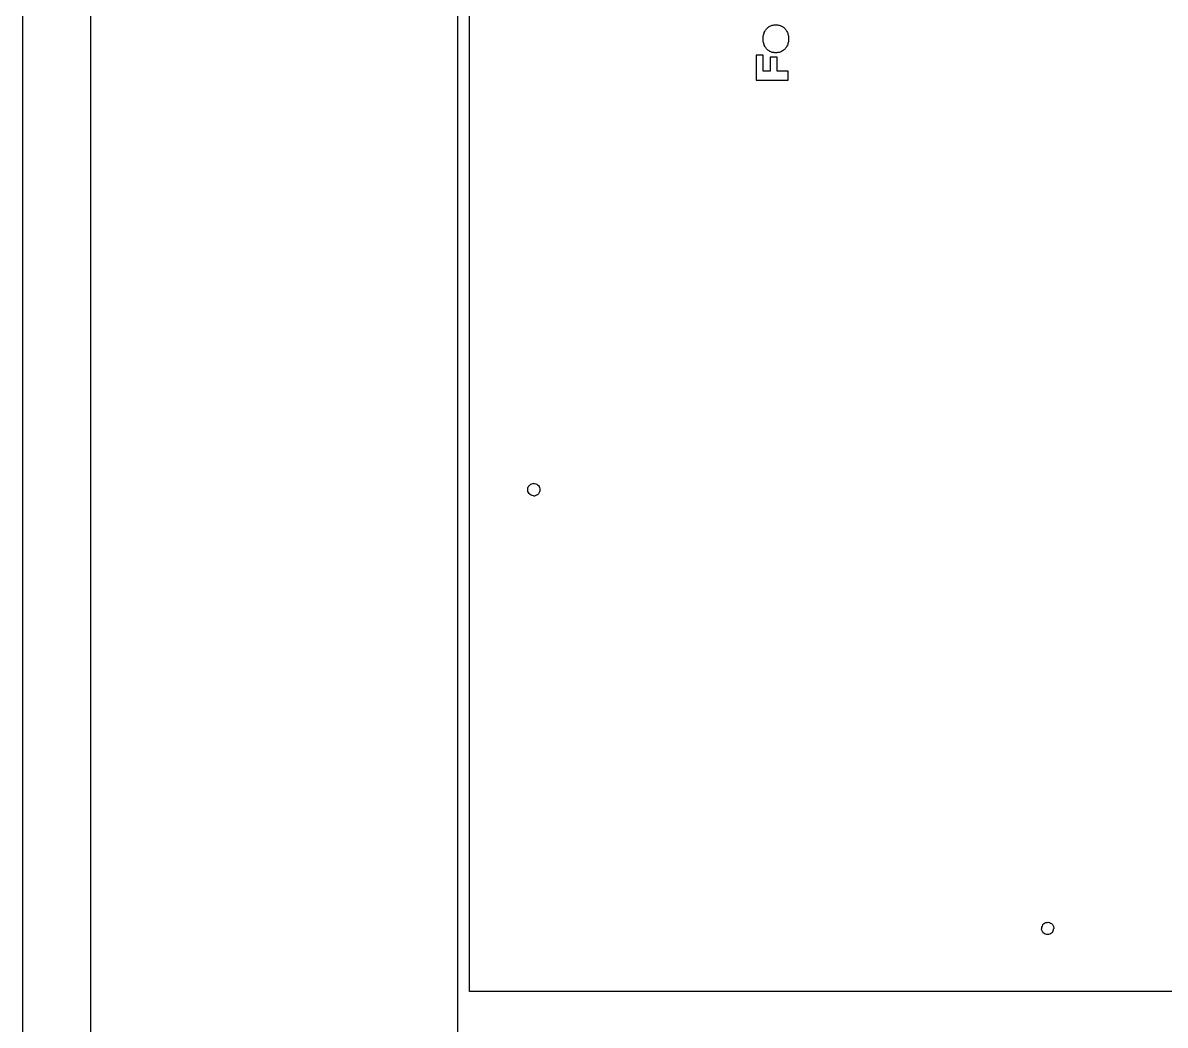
# Model space of a CAD drawing. Header units: millimetres. Extents: x -2859 to -934, y -450 to 850.
# Drawn here: x -2859.4 to -2609.2, y 406.8 to 626.2 of the extents above; entities that cross this region are included whole.
import ezdxf

# ---------------------------------------------------------------- set-up
doc = ezdxf.new("R2010")
doc.units = ezdxf.units.MM
doc.layers.get('0').update_dxf_attribs({"linetype": 'CONTINUOUS'})

msp = doc.modelspace()

# ---------------------------------------------------------------- linework, layer by layer
for points in [[(-1934.41, 850.48), (-1934.41, -449.52), (-2859.41, -449.52), (-2859.41, 850.48)], [(-2796.63, 387.29), (-2796.63, 384.29), (-2812.16, 384.29), (-2812.16, 387.29), (-2832.01, 387.29), (-2832.01, 384.29), (-2844.55, 384.29), (-2844.55, 834.44), (-2764.25, 834.44), (-2764.25, 384.29), (-2776.78, 384.29), (-2776.78, 387.29)], [(-2361.56, 414.15), (-2761.56, 414.15), (-2761.56, 834.15), (-2361.56, 834.15)], [(-2697.26, 619.14), (-2698.79, 619.14), (-2698.79, 613.65), (-2691.79, 613.65), (-2691.79, 615.63), (-2694.19, 615.63), (-2694.19, 618.72), (-2695.72, 618.72), (-2695.72, 615.63), (-2697.26, 615.63)]]:
    msp.add_lwpolyline(points, close=True)
for centre, radius, start, end in [((-2747.56, 524.15), 1.18, 90.0002, 135.5225), ((-2747.56, 524.15), 1.5, 269.9999, 315.5225), ((-2634.83, 427.89), 1.5, 134.4799, 179.9975), ((-2634.83, 427.89), 1.17, -45.5245, 0.002)]:
    msp.add_arc(centre, radius, start, end)
for points, knots in [([(-2695.96, 625.37), (-2695.74, 625.48), (-2695.28, 625.72), (-2694.77, 625.75), (-2694.51, 625.76)], [0, 0, 0, 0, 0.0739092, 0.151152, 0.151152, 0.151152, 0.151152]), ([(-2694.51, 625.76), (-2694.25, 625.75), (-2693.74, 625.72), (-2693.29, 625.48), (-2693.06, 625.37)], [0, 0, 0, 0, 0.0773669, 0.1516207, 0.1516207, 0.1516207, 0.1516207]), ([(-2697.3, 622.7), (-2697.29, 622.98), (-2697.26, 623.53), (-2697.05, 624.04), (-2696.95, 624.28)], [0, 0, 0, 0, 0.0839704, 0.163085, 0.163085, 0.163085, 0.163085]), ([(-2696.95, 624.28), (-2696.82, 624.5), (-2696.57, 624.93), (-2696.16, 625.23), (-2695.96, 625.37)], [0, 0, 0, 0, 0.0753745, 0.1487081, 0.1487081, 0.1487081, 0.1487081]), ([(-2693.06, 625.37), (-2692.86, 625.23), (-2692.45, 624.93), (-2692.19, 624.5), (-2692.06, 624.28)], [0, 0, 0, 0, 0.0737196, 0.1493771, 0.1493771, 0.1493771, 0.1493771]), ([(-2692.06, 624.28), (-2691.96, 624.04), (-2691.74, 623.53), (-2691.72, 622.98), (-2691.7, 622.7)], [0, 0, 0, 0, 0.0792417, 0.1632253, 0.1632253, 0.1632253, 0.1632253]), ([(-2696.95, 621.13), (-2697.05, 621.37), (-2697.26, 621.87), (-2697.29, 622.42), (-2697.3, 622.7)], [0, 0, 0, 0, 0.0787617, 0.1626077, 0.1626077, 0.1626077, 0.1626077]), ([(-2695.95, 620.04), (-2696.15, 620.18), (-2696.56, 620.47), (-2696.82, 620.91), (-2696.95, 621.13)], [0, 0, 0, 0, 0.0737819, 0.1490208, 0.1490208, 0.1490208, 0.1490208]), ([(-2692.06, 621.13), (-2692.19, 620.91), (-2692.45, 620.48), (-2692.86, 620.18), (-2693.06, 620.04)], [0, 0, 0, 0, 0.0757605, 0.1497183, 0.1497183, 0.1497183, 0.1497183]), ([(-2691.7, 622.7), (-2691.72, 622.42), (-2691.74, 621.88), (-2691.96, 621.37), (-2692.06, 621.13)], [0, 0, 0, 0, 0.083238, 0.1622447, 0.1622447, 0.1622447, 0.1622447]), ([(-2694.51, 619.64), (-2694.77, 619.66), (-2695.28, 619.69), (-2695.73, 619.92), (-2695.95, 620.04)], [0, 0, 0, 0, 0.0766388, 0.1508119, 0.1508119, 0.1508119, 0.1508119]), ([(-2693.06, 620.04), (-2693.29, 619.92), (-2693.74, 619.69), (-2694.25, 619.66), (-2694.51, 619.64)], [0, 0, 0, 0, 0.0744023, 0.151785, 0.151785, 0.151785, 0.151785]), ([(-2747.56, 522.65), (-2747.76, 522.67), (-2747.95, 522.73), (-2748.12, 522.82), (-2748.26, 522.89), (-2748.41, 523), (-2748.55, 523.17), (-2748.65, 523.3), (-2748.73, 523.45), (-2748.79, 523.61), (-2748.84, 523.78), (-2748.86, 523.95), (-2748.85, 524.13), (-2748.83, 524.33), (-2748.77, 524.48), (-2748.71, 524.59), (-2748.67, 524.67), (-2748.63, 524.74), (-2748.58, 524.8), (-2748.52, 524.87), (-2748.46, 524.92), (-2748.4, 524.97)], [0, 0, 0, 0, 0.0587627, 0.0587627, 0.0587627, 0.1063689, 0.1063689, 0.1063689, 0.1443092, 0.1443092, 0.1443092, 0.1845907, 0.1845907, 0.1845907, 0.2295839, 0.2295839, 0.2295839, 0.2583085, 0.2583085, 0.2583085, 0.2866171, 0.2866171, 0.2866171, 0.2866171]), ([(-2747.56, 525.33), (-2747.41, 525.35), (-2747.25, 525.33), (-2747.1, 525.29), (-2746.92, 525.24), (-2746.78, 525.15), (-2746.68, 525.08), (-2746.55, 524.98), (-2746.43, 524.85), (-2746.35, 524.7), (-2746.26, 524.56), (-2746.2, 524.39), (-2746.18, 524.22), (-2746.16, 524.08), (-2746.15, 523.91), (-2746.2, 523.72), (-2746.22, 523.61), (-2746.26, 523.5), (-2746.3, 523.4), (-2746.35, 523.29), (-2746.42, 523.19), (-2746.49, 523.1)], [0, 0, 0, 0, 0.0463397, 0.0463397, 0.0463397, 0.1028178, 0.1028178, 0.1028178, 0.1803437, 0.1803437, 0.1803437, 0.2598013, 0.2598013, 0.2598013, 0.3220376, 0.3220376, 0.3220376, 0.3580959, 0.3580959, 0.3580959, 0.395142, 0.395142, 0.395142, 0.395142]), ([(-2634, 427.05), (-2634, 427.05), (-2634, 427.05), (-2634, 427.05), (-2634.1, 426.93), (-2634.22, 426.82), (-2634.36, 426.75), (-2634.5, 426.67), (-2634.65, 426.62), (-2634.81, 426.61), (-2634.91, 426.59), (-2635.07, 426.59), (-2635.26, 426.63), (-2635.43, 426.67), (-2635.59, 426.74), (-2635.74, 426.85), (-2635.85, 426.93), (-2635.99, 427.05), (-2636.11, 427.24), (-2636.17, 427.34), (-2636.22, 427.44), (-2636.26, 427.56), (-2636.29, 427.66), (-2636.31, 427.77), (-2636.33, 427.89)], [-0.0000041, -0.0000041, -0.0000041, -0.0000041, 0, 0, 0, 0.046957, 0.046957, 0.046957, 0.0947811, 0.0947811, 0.0947811, 0.1251025, 0.1251025, 0.1251025, 0.1527863, 0.1527863, 0.1527863, 0.1743865, 0.1743865, 0.1743865, 0.1854296, 0.1854296, 0.1854296, 0.1961151, 0.1961151, 0.1961151, 0.1961151]), ([(-2635.88, 428.96), (-2635.74, 429.07), (-2635.57, 429.16), (-2635.4, 429.21), (-2635.22, 429.27), (-2635.02, 429.29), (-2634.83, 429.28), (-2634.62, 429.26), (-2634.46, 429.2), (-2634.34, 429.13), (-2634.19, 429.06), (-2634.06, 428.95), (-2633.95, 428.83), (-2633.85, 428.71), (-2633.76, 428.56), (-2633.7, 428.39), (-2633.67, 428.31), (-2633.66, 428.22), (-2633.65, 428.13), (-2633.64, 428.05), (-2633.64, 427.97), (-2633.65, 427.89), (-2633.65, 427.89), (-2633.65, 427.89), (-2633.65, 427.89)], [0, 0, 0, 0, 0.0546728, 0.0546728, 0.0546728, 0.1125043, 0.1125043, 0.1125043, 0.1772621, 0.1772621, 0.1772621, 0.2553304, 0.2553304, 0.2553304, 0.3290979, 0.3290979, 0.3290979, 0.3662446, 0.3662446, 0.3662446, 0.4009092, 0.4009092, 0.4009092, 0.400915, 0.400915, 0.400915, 0.400915])]:
    msp.add_open_spline(points, degree=3, knots=knots)

doc.saveas('drawing.dxf')
